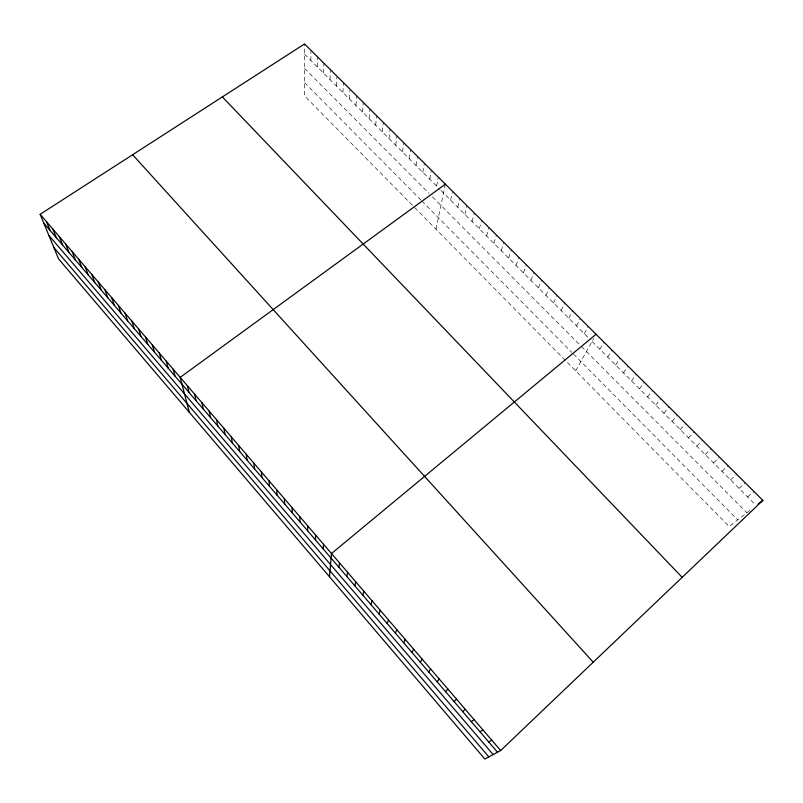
<?xml version="1.0" encoding="UTF-8"?>
<svg xmlns="http://www.w3.org/2000/svg" width="803" height="803" viewBox="0 0 803 803"><rect width="100%" height="100%" fill="white"/><g stroke="black" fill="none" stroke-linecap="round" stroke-linejoin="round"><path stroke-width="0.6" stroke-dasharray="4.01 3.01" d="M310.881 60.446L310.952 51.452M317.235 66.8L317.386 56.732M323.609 73.173L323.85 63.166M330.023 79.577L330.334 69.63M336.457 86.011L336.808 77.359M342.921 92.475L343.413 82.649M349.415 98.96L349.917 90.418M355.94 105.484L356.592 95.778M362.494 112.039L363.237 102.393M369.079 118.613L369.912 109.037M375.694 125.228L376.607 115.712M382.338 131.863L383.342 122.417M389.013 138.538L390.107 129.153M395.718 145.233L396.903 135.918M402.454 151.968L403.728 142.713M409.219 158.733L410.584 149.549M416.014 165.518L417.48 156.404M422.84 172.344L424.396 163.3M429.705 179.21L431.352 170.226M436.601 186.095L438.348 177.192M435.979 229.186L445.364 184.178M450.613 200.108L452.551 191.345M457.74 207.224L459.778 198.532M464.897 214.381L467.035 205.769M472.094 221.568L474.332 213.036M479.321 228.795L481.67 220.333M486.578 236.052L489.027 227.671M493.875 243.339L496.435 235.038M501.213 250.677L503.872 242.446M508.58 258.034L511.35 249.894M515.988 265.442L518.858 257.372M523.426 272.869L526.407 264.89M530.903 280.347L533.995 272.448M538.411 287.855L541.624 280.036M545.96 295.404L549.282 287.675M553.548 302.982L556.991 295.343M561.177 310.61L564.73 303.052M568.845 318.269L572.509 310.791M576.544 325.968L580.318 318.58M584.283 333.697L588.177 326.409M575.671 370.856L593.778 338.384M599.871 349.285L604.017 342.178M607.73 357.134L611.986 350.118M615.63 365.024L620.006 358.098M623.56 372.963L628.066 366.128M631.539 380.933L636.167 374.198M639.559 388.943L644.307 382.308M647.609 396.993L652.488 390.449M655.71 405.083L660.718 398.649M663.85 413.224L668.989 406.88M672.031 421.394L677.3 415.161M680.251 429.615L685.652 423.482M688.512 437.876L694.053 431.843M696.823 446.177L702.495 440.245M705.175 454.528L710.976 448.696M713.566 462.919L719.508 457.198M722.007 471.351L728.09 465.74M730.489 479.823L736.712 474.322M739.011 488.344L745.375 482.954M747.583 496.906L754.087 491.627M749.962 510.367L729.154 526.527L413.244 206.13M304.558 54.132L440.064 189.558M440.927 190.421L590.335 339.749M592.062 341.476L755.332 504.665M304.578 68.426L429.083 193.493M432.456 196.886L580.519 345.611M581.362 346.454L746.9 512.746M304.588 82.639L420.973 200.118M421.796 200.951L571.776 352.356M573.422 354.023L737.716 519.872M412.441 205.317L304.598 95.938L304.558 43.954"/><path stroke-width="1.2" d="M307.69 530.853L307.73 525.875M315.449 539.897L315.609 535.049M323.248 548.991L323.529 544.273M329.481 576.745L331.488 553.548L596.077 334.269M338.976 567.34L339.498 562.873M346.906 576.584L347.558 572.248M354.886 585.879L355.659 581.683M362.896 595.234L363.799 591.169M370.966 604.639L371.99 600.704M379.066 614.094L380.231 610.3M387.227 623.6L388.511 619.946M395.417 633.155L396.843 629.642M403.668 642.771L405.224 639.399M411.959 652.448L413.655 649.215M420.3 662.164L422.127 659.082M428.682 671.95L430.649 669.009M437.113 681.777L439.231 678.997M445.595 691.674L447.853 689.034M454.127 701.621L456.526 699.132M500.66 750.534L762.85 500.359L304.558 43.954L40.15 214.311L58.579 258.897L484.851 759.046L500.66 750.534L40.15 214.311M462.709 711.629L465.248 709.29M471.331 721.686L474.031 719.518M758.102 504.043L762.85 500.359M445.364 184.178L180.183 377.37L189.317 412.3M480.013 731.804L482.854 729.797M488.746 741.982L491.737 740.135M222.351 96.912L682.169 577.337M132.605 154.738L593.236 662.204M43.774 223.083L497.519 752.22M48.853 235.369L493.142 754.579M53.881 247.535L488.846 756.898M46.494 221.698L50.037 230.391M52.857 229.116L56.33 237.728M59.261 236.564L62.654 245.096M65.695 244.062L69.008 252.503M72.17 251.59L75.392 259.951M78.664 259.158L81.806 267.439M85.198 266.767L88.26 274.957M91.763 274.405L94.734 282.515M98.357 282.084L101.248 290.104M104.982 289.803L107.793 297.742M111.647 297.562L114.367 305.411M118.342 305.361L120.982 313.12M125.077 313.2L127.627 320.859M131.843 321.08L134.302 328.648M138.648 328.999L141.007 336.477M145.484 336.959L147.752 344.336M152.349 344.959L154.527 352.246M159.255 352.999L161.343 360.186M166.201 361.079L168.188 368.175M173.177 369.199L175.074 376.195M187.37 385.731L189.076 392.526M194.597 394.143L196.193 400.827M201.854 402.604L203.36 409.179M209.151 411.096L210.557 417.57M216.499 419.648L217.794 426.012M223.876 428.24L225.061 434.493M231.294 436.872L232.378 443.025M238.752 445.555L239.726 451.597M246.25 454.287L247.113 460.209M253.788 463.07L254.551 468.882M261.366 471.893L262.019 477.584M268.985 480.766L269.527 486.347M276.654 489.689L277.075 495.15M284.352 498.663L284.674 504.003M292.101 507.687L292.302 512.906M299.89 516.761L299.971 521.85"/></g></svg>
